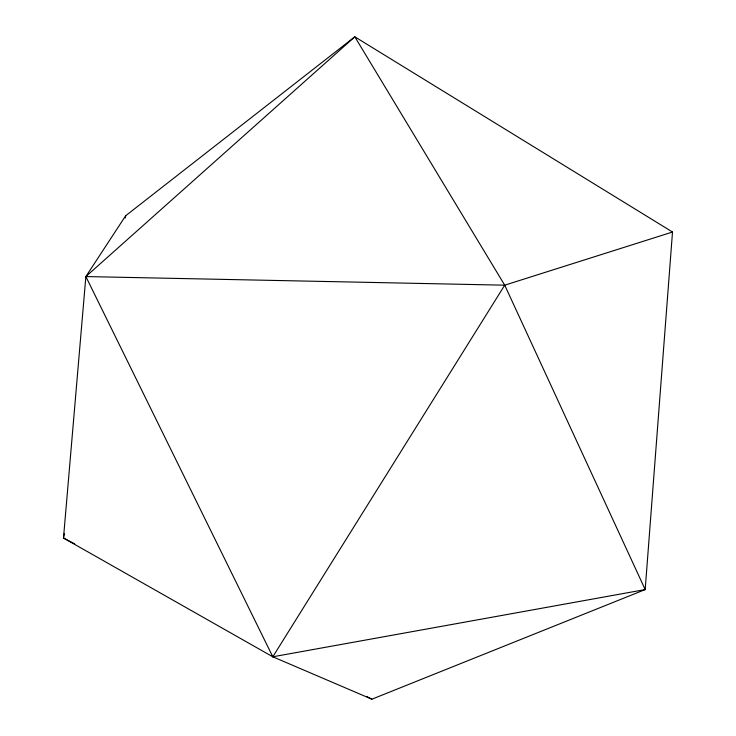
<?xml version="1.0" encoding="UTF-8"?>
<svg xmlns="http://www.w3.org/2000/svg" width="736" height="736" viewBox="0 0 736 736"><rect width="100%" height="100%" fill="white"/><g stroke="black" fill="none" stroke-linecap="round" stroke-linejoin="round"><path stroke-width="1.1" d="M672.511 232.024L645.187 589.573L371.873 699.2L272.808 656.797L63.489 538.034L85.864 276.561L125.672 215.749L354.807 36.8L672.511 232.024L504.721 285.182L85.864 276.561L272.808 656.797L645.187 589.573L504.721 285.182L354.807 36.8L85.864 276.561M64.363 533.526L63.489 538.034L74.686 543.886M125.24 218.003L125.672 215.749M272.808 656.797L504.721 285.182M366.786 696.541L371.873 699.2"/></g></svg>
